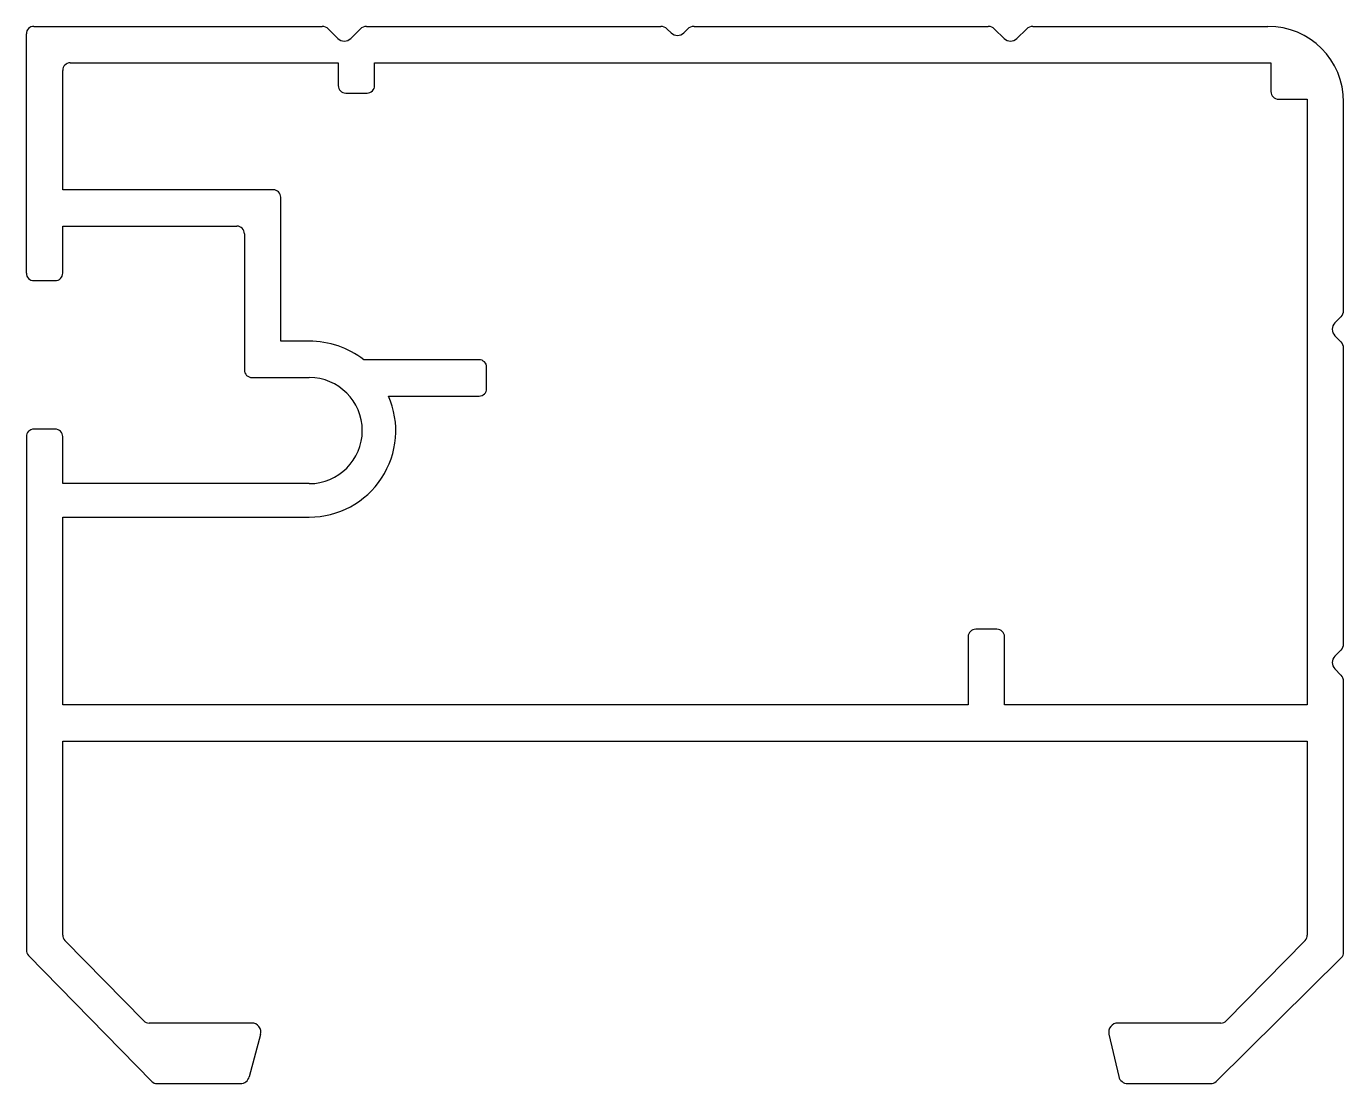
# Model space of a CAD drawing. Extents: x 693.3 to 736.8, y 654.8 to 689.7.
import ezdxf

# ---------------------------------------------------------------- set-up
doc = ezdxf.new("R2010")
doc.units = 0
doc.layers.get('0').update_dxf_attribs({"linetype": 'CONTINUOUS'})

msp = doc.modelspace()

# ---------------------------------------------------------------- linework, layer by layer
for p, q in [((693.595, 689.677), (703.108, 689.677)), ((703.633, 689.276), (703.32, 689.589)), ((704.369, 689.589), (704.057, 689.276)), ((704.581, 689.677), (714.296, 689.677)), ((714.633, 689.465), (714.509, 689.589)), ((715.181, 689.589), (715.057, 689.465)), ((715.393, 689.677), (725.108, 689.677)), ((725.633, 689.276), (725.32, 689.589)), ((726.369, 689.589), (726.057, 689.276)), ((726.581, 689.677), (734.345, 689.677)), ((693.345, 681.533), (693.345, 689.427)), ((694.545, 684.283), (694.545, 688.223)), ((694.795, 688.473), (703.645, 688.473)), ((703.645, 688.473), (703.645, 687.723)), ((704.845, 687.723), (704.845, 688.473)), ((704.845, 688.473), (734.445, 688.473)), ((734.445, 688.473), (734.445, 687.523)), ((703.895, 687.473), (704.595, 687.473)), ((734.695, 687.273), (735.645, 687.273)), ((735.645, 687.273), (735.645, 667.277)), ((736.845, 680.301), (736.845, 687.177)), ((701.495, 684.283), (694.545, 684.283)), ((701.745, 679.283), (701.745, 684.033)), ((694.545, 681.533), (694.545, 683.083)), ((694.545, 683.083), (700.295, 683.083)), ((700.545, 682.833), (700.545, 678.333)), ((693.595, 681.283), (694.295, 681.283)), ((736.557, 679.889), (736.757, 680.089)), ((702.688, 679.283), (701.745, 679.283)), ((736.757, 679.264), (736.557, 679.464)), ((736.845, 669.301), (736.845, 679.052)), ((708.295, 678.673), (704.485, 678.673)), ((708.545, 677.723), (708.545, 678.423)), ((700.795, 678.083), (702.688, 678.083)), ((705.307, 677.473), (708.295, 677.473)), ((693.345, 676.133), (693.345, 659.185)), ((694.295, 676.383), (693.595, 676.383)), ((694.545, 674.583), (694.545, 676.133)), ((702.688, 674.583), (694.545, 674.583)), ((694.545, 673.477), (702.688, 673.477)), ((694.545, 667.277), (694.545, 673.477)), ((724.445, 669.527), (724.445, 667.277)), ((725.395, 669.777), (724.695, 669.777)), ((725.645, 667.277), (725.645, 669.527)), ((736.557, 668.889), (736.757, 669.089)), ((736.757, 668.264), (736.557, 668.464)), ((736.845, 659.116), (736.845, 668.052)), ((724.445, 667.277), (694.545, 667.277)), ((735.645, 667.277), (725.645, 667.277)), ((694.545, 666.077), (735.645, 666.077)), ((694.545, 659.679), (694.545, 666.077)), ((735.645, 666.077), (735.645, 659.679)), ((697.221, 656.851), (694.616, 659.504)), ((735.573, 659.504), (732.968, 656.851)), ((693.416, 659.01), (697.485, 654.852)), ((736.77, 658.938), (732.632, 654.849)), ((700.789, 656.777), (697.4, 656.777)), ((732.79, 656.777), (729.387, 656.777)), ((701.079, 656.399), (700.703, 654.999)), ((729.095, 656.409), (729.42, 655.009)), ((697.664, 654.777), (700.414, 654.777)), ((729.712, 654.777), (732.456, 654.777))]:
    msp.add_line(p, q)
for centre, radius, start, end in [((693.595, 689.427), 0.25, 90, 180), ((703.108, 689.377), 0.3, 45, 90), ((704.581, 689.377), 0.3, 90, 135), ((714.296, 689.377), 0.3, 45, 90), ((715.393, 689.377), 0.3, 90, 135), ((725.108, 689.377), 0.3, 45, 90), ((726.581, 689.377), 0.3, 90, 135), ((734.345, 687.177), 2.5, 360, 90), ((703.845, 689.488), 0.3, 225, 315), ((714.845, 689.677), 0.3, 225, 315), ((725.845, 689.488), 0.3, 225, 315), ((694.795, 688.223), 0.25, 90, 180), ((703.895, 687.723), 0.25, 180, 270), ((704.595, 687.723), 0.25, 270, 0), ((734.695, 687.523), 0.25, 180, 270), ((701.495, 684.033), 0.25, 0, 90), ((700.295, 682.833), 0.25, 0, 90), ((693.595, 681.533), 0.25, 180, 270), ((694.295, 681.533), 0.25, 270, 0), ((736.545, 680.301), 0.3, 315, 0), ((736.769, 679.677), 0.3, 135, 225), ((702.688, 676.333), 2.95, 52.4875, 90), ((736.545, 679.052), 0.3, 0, 45), ((708.295, 678.423), 0.25, 0, 90), ((700.795, 678.333), 0.25, 180, 270), ((702.688, 676.333), 1.75, 270, 90), ((702.688, 676.333), 2.856, 270, 23.5235), ((708.295, 677.723), 0.25, 270, 0), ((693.595, 676.133), 0.25, 90, 180), ((694.295, 676.133), 0.25, 0, 90), ((724.695, 669.527), 0.25, 90, 180), ((725.395, 669.527), 0.25, 0, 90), ((736.545, 669.301), 0.3, 315, 0), ((736.769, 668.677), 0.3, 135, 225), ((736.545, 668.052), 0.3, 0, 45), ((694.795, 659.679), 0.25, 180, 224.4838), ((735.395, 659.679), 0.25, 315.5162, 0), ((693.595, 659.185), 0.25, 180, 224.3804), ((736.595, 659.116), 0.25, 314.6564, 0), ((697.4, 657.027), 0.25, 224.4838, 270), ((732.79, 657.027), 0.25, 270, 315.5162), ((700.789, 656.477), 0.3, 345, 90), ((729.387, 656.477), 0.3, 90, 193.0643), ((697.664, 655.027), 0.25, 224.3804, 270), ((700.414, 655.077), 0.3, 270, 345), ((729.712, 655.077), 0.3, 193.0643, 270), ((732.456, 655.027), 0.25, 270, 314.6564)]:
    msp.add_arc(centre, radius, start, end)

doc.saveas('drawing.dxf')
